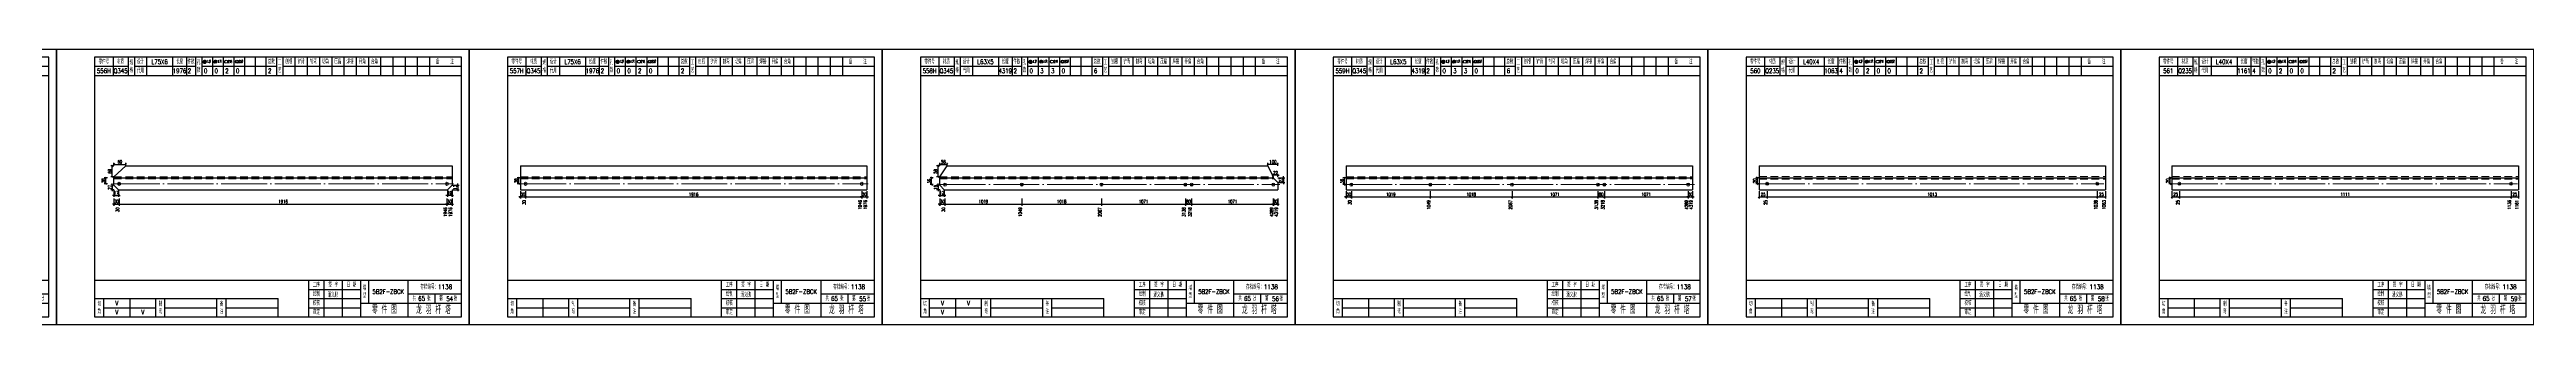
# Model space of a CAD drawing. Header units: millimetres. Extents: x 0 to 30240, y -10896 to -1348.
# Drawn here: x 14306 to 15925, y -3907 to -3727 of the extents above; entities that cross this region are included whole.
import ezdxf
from ezdxf.enums import TextEntityAlignment as Align

# ---------------------------------------------------------------- set-up
doc = ezdxf.new("R2010")
doc.units = ezdxf.units.MM
doc.header["$LTSCALE"] = 20
doc.header["$PDMODE"] = 1
doc.linetypes.add('DASHDOT2X', pattern=[1.75, 1.5, -0.125, 0, -0.125])
doc.linetypes.add('HIDDEN', pattern=[0.375, 0.25, -0.125])
for name, color, linetype, lineweight in [('1', 7, 'Continuous', 25), ('11', 3, 'Continuous', 13), ('2', 1, 'HIDDEN', 13), ('5', 1, 'Continuous', 13), ('7', 2, 'DASHDOT2X', 13)]:
    doc.layers.add(name, color=color, linetype=linetype, lineweight=lineweight)
doc.styles.get("Standard").update_dxf_attribs({"font": 'simplex', "width": 0.7, "bigfont": 'gbhzfs.shx'})
doc.styles.add('SYMBOL_TXT', font='txt.shx', dxfattribs={"width": 0.6})
doc.styles.add('TITLE_TXT', font='simplex.shx', dxfattribs={"width": 0.75, "height": 2.5, "bigfont": 'gbhzfs.shx'})
doc.dimstyles.get("Standard").update_dxf_attribs({"dimtxt": 2.1, "dimasz": 1, "dimexe": 1.05, "dimexo": 0, "dimgap": 0.63, "dimtad": 1, "dimzin": 0, "dimdsep": 46, "dimtxsty": 'standard', "dimblk": 'OBLIQUE', "dimblk1": 'OBLIQUE', "dimblk2": 'OBLIQUE', "dimcen": 0.09, "dimadec": 0, "dimazin": 0, "dimtfac": 1, "dimtdec": 1, "dimtix": 1, "dimtmove": 0, "dimatfit": 3, "dimfxl": 0, "dimtolj": 1, "dimtzin": 0, "dimarcsym": 0})
pattern_1 = [(0, (-3, 0), (0, 0.0125), [])]

# ---------------------------------------------------------------- blocks, each defined once
blk = doc.blocks.new('M12_HOLE')
h = blk.add_hatch()
h.set_pattern_fill('LINE', scale=0.1, style=0)
h.set_pattern_definition(pattern_1)
h.paths.add_polyline_path([(-5, 0, 1), (-1, 0, 1)])
at = {"color": 7}
blk.add_circle((-3, 0), 2, dxfattribs=at)
at = {"color": 7, "attachment_point": 1, "style": 'SYMBOL_TXT'}
for s, insert, char_height, width in [('13\\f??|b0|i0|c0|p54;.', (-0.1, 2.1), 3.5, 5.707), ('5', (3.7, 2.3), 1.8, 2.931)]:
    blk.add_mtext(s, dxfattribs=dict(at, insert=insert, char_height=char_height, width=width))
blk = doc.blocks.new('M16_HOLE')
h = blk.add_hatch()
h.set_pattern_fill('LINE', scale=0.1, style=0)
h.set_pattern_definition(pattern_1)
h.paths.add_polyline_path([(-1.6, 1.4, 0.668179), (-5, 0, 0.198912), (-4.4, -1.4)])
at = {"color": 7}
blk.add_circle((-3, 0), 2, dxfattribs=at)
at = {"color": 7, "attachment_point": 1, "style": 'SYMBOL_TXT'}
for s, insert, char_height, width in [('17.', (-0.4, 2.1), 3.5, 6.316), ('5', (3.6, 2.3), 1.8, 1.822)]:
    blk.add_mtext(s, dxfattribs=dict(at, insert=insert, char_height=char_height, width=width))
blk = doc.blocks.new('M20_HOLE')
at = {"color": 7}
blk.add_circle((-3, 0), 2, dxfattribs=at)
at = {"color": 7, "attachment_point": 1, "style": 'SYMBOL_TXT'}
for s, insert, char_height, width in [('21.', (-0.7, 2), 3.5, 6.074), ('5', (3.3, 2), 1.8, 1.458)]:
    blk.add_mtext(s, dxfattribs=dict(at, insert=insert, char_height=char_height, width=width))
blk = doc.blocks.new('M24_HOLE')
at = {"color": 7}
for radius in [2, 1.5]:
    blk.add_circle((-3, 0), radius, dxfattribs=at)
at = {"color": 7, "attachment_point": 1, "style": 'SYMBOL_TXT'}
for s, insert, char_height, width in [('25.', (-0.7, 2.1), 3.5, 2.429), ('5', (3.9, 2.3), 1.8, 1.944)]:
    blk.add_mtext(s, dxfattribs=dict(at, insert=insert, char_height=char_height, width=width))
blk = doc.blocks.new('JgCard')
for p, q in [((270, 180), (0, 180)), ((0, 180), (0, 0)), ((270, 0), (270, 180)), ((265, 175), (25, 175)), ((25, 175), (25, 5)), ((25, 169), (47, 169)), ((25, 163), (265, 163)), ((37, 175), (37, 163)), ((47, 175), (47, 163)), ((51, 175), (51, 163)), ((51, 169), (91, 169)), ((59, 175), (59, 163)), ((76, 175), (76, 163)), ((85, 175), (85, 163)), ((91, 175), (91, 163)), ((95, 175), (95, 163)), ((95, 169), (144, 169)), ((102, 175), (102, 163)), ((109, 175), (109, 163)), ((116, 175), (116, 163)), ((123, 175), (123, 163)), ((130, 175), (130, 163)), ((137, 175), (137, 163)), ((144, 175), (144, 163)), ((148, 175), (148, 163)), ((148, 169), (265, 169)), ((156, 175), (156, 163)), ((164, 175), (164, 163)), ((172, 175), (172, 163)), ((180, 175), (180, 163)), ((188, 175), (188, 163)), ((196, 175), (196, 163)), ((204, 175), (204, 163)), ((212, 175), (212, 163)), ((220, 175), (220, 163)), ((228, 175), (228, 163)), ((236, 175), (236, 163)), ((244, 175), (244, 163)), ((265, 5), (265, 175)), ((25, 29), (265, 29)), ((25, 17), (145, 17)), ((31, 5), (31, 17)), ((48, 17), (48, 5)), ((65, 5), (65, 17)), ((71, 5), (71, 17)), ((105, 5), (105, 17)), ((111, 5), (111, 17)), ((145, 5), (145, 17)), ((165, 5), (165, 29)), ((165, 23), (199, 23)), ((165, 17), (199, 17)), ((175, 5), (175, 29)), ((187, 5), (187, 29)), ((199, 5), (199, 29)), ((204, 29), (204, 14)), ((230, 5), (230, 29)), ((230, 20), (265, 20)), ((247.5, 20), (247.5, 14)), ((0, 0), (270, 0)), ((25, 5), (265, 5)), ((31, 11), (65, 11)), ((71, 11), (105, 11)), ((111, 11), (145, 11)), ((165, 11), (199, 11)), ((199, 14), (265, 14))]:
    blk.add_line(p, q)
blk.add_lwpolyline([(96, 172, -1), (98, 172, -1)], format="xyb", close=True)
blk.add_point((145, 96))
at = {"xscale": 0.5, "yscale": 0.5, "zscale": 0.5}
for name, p in [('M12_HOLE', (98.5, 172)), ('M16_HOLE', (105.5, 172)), ('M20_HOLE', (112.5, 172)), ('M24_HOLE', (119.5, 172))]:
    blk.add_blockref(name, p, dxfattribs=at)
at = {"style": 'TITLE_TXT', "width": 0.75}
for s, height, p in [('潘义鹏', 3, (177.4, 17.9)), ('存档编号：1138', 3.08, (238, 23.1)), ('龙 羽 杆 塔', 5, (235.2, 7))]:
    blk.add_text(s, height=height, dxfattribs=at).set_placement(p)
at = {"attachment_point": 5, "style": 'TITLE_TXT'}
for s, insert, char_height, width in [('零件号', (31, 172), 3, 15), ('材质', (42, 172), 3, 8), ('规格', (49, 169), 3, 4), ('设计', (55, 172), 3, 8), ('代用', (55, 166), 3, 8), ('长度', (80.5, 172), 3, 8), ('件数', (88, 172), 3, 6), ('孔数', (93, 169), 3, 4), ('总数', (140.5, 172), 3, 7), ('工\\P艺', (146, 169), 3, 4), ('刨根', (152, 172), 3, 8), ('铲背', (160, 172), 3, 8), ('制弯', (168, 172), 3, 8), ('切角', (176, 172), 3, 8), ('压扁', (184, 172), 3, 8), ('焊接', (192, 172), 3, 8), ('开角', (200, 172), 3, 8), ('合角', (208, 172), 3, 8), ('备    注', (254, 172), 3, 22), ('绘制', (170, 20), 3, 10), ('工序', (170, 26), 3, 10), ('签 字', (181, 26), 3, 12), ('日 期', (193, 26), 3, 12), ('塔\\P型', (201.5, 21.5), 3, 5), ('共    张', (238.8, 17), 3, 17.5), ('第    张', (256.2, 17), 3, 17.5), ('切\\P角', (28, 11), 3, 6), ('制\\P弯', (68, 11), 3, 6), ('备\\P注', (108, 11), 3, 6), ('校核', (170, 14), 3, 10), ('审定', (170, 8), 3, 10), ('零 件 图', (214.5, 9.5), 5, 31)]:
    blk.add_mtext(s, dxfattribs=dict(at, insert=insert, char_height=char_height, width=width))
blk = doc.blocks.new('M20')
for p, q in [((-0.5, 0), (0.5, 0)), ((0, -0.5), (0, 0.5))]:
    blk.add_line(p, q)
blk.add_circle((0, 0), 1)
blk = doc.blocks.new('_Oblique')
at = {"color": 0, "linetype": 'ByBlock', "lineweight": -2}
blk.add_line((-0.5, -0.5), (0.5, 0.5), dxfattribs=at)
blk = doc.blocks.new('*D2774')
at = {"layer": '11', "color": 0, "lineweight": -2}
for p, q in [((14347.6, -3828.1), (14346.6, -3828.1)), ((14347.6, -3824.5), (14347.6, -3829.2)), ((14347.6, -3828.1), (14351, -3828.1)), ((14351, -3824.5), (14351, -3829.2)), ((14351, -3828.1), (14352, -3828.1))]:
    blk.add_line(p, q, dxfattribs=at)
at = {"layer": 'Defpoints', "color": 0}
for p in [(14347.6, -3824.5), (14351, -3824.5), (14351, -3828.1)]:
    blk.add_point(p, dxfattribs=at)
at = {"layer": '11', "color": 0, "lineweight": -2}
blk.add_blockref('_Oblique', (14347.6, -3828.1), dxfattribs=at)
at = {"layer": '11', "color": 0, "lineweight": -2, "rotation": 180}
blk.add_blockref('_Oblique', (14351, -3828.1), dxfattribs=at)
at = {"layer": '11', "color": 0, "insert": (14349.3, -3826.4), "char_height": 2.1, "attachment_point": 5}
blk.add_mtext('\\A1;30', dxfattribs=at)
blk = doc.blocks.new('*D2776')
at = {"layer": '11', "color": 0, "lineweight": -2}
for p, q in [((14565.4, -3828.1), (14564.4, -3828.1)), ((14565.4, -3824.5), (14565.4, -3829.2)), ((14565.4, -3828.1), (14568.7, -3828.1)), ((14568.7, -3824.5), (14568.7, -3829.2)), ((14568.7, -3828.1), (14569.7, -3828.1))]:
    blk.add_line(p, q, dxfattribs=at)
at = {"layer": 'Defpoints', "color": 0}
for p in [(14565.4, -3824.5), (14568.7, -3824.5), (14568.7, -3828.1)]:
    blk.add_point(p, dxfattribs=at)
at = {"layer": '11', "color": 0, "lineweight": -2}
blk.add_blockref('_Oblique', (14565.4, -3828.1), dxfattribs=at)
at = {"layer": '11', "color": 0, "lineweight": -2, "rotation": 180}
blk.add_blockref('_Oblique', (14568.7, -3828.1), dxfattribs=at)
at = {"layer": '11', "color": 0, "insert": (14567, -3826.4), "char_height": 2.1, "attachment_point": 5}
blk.add_mtext('\\A1;30', dxfattribs=at)
blk = doc.blocks.new('*D2777')
at = {"layer": '11', "color": 0, "lineweight": -2}
for p, q in [((14347.6, -3815.7), (14345.5, -3815.7)), ((14347.6, -3818.7), (14345.5, -3818.7)), ((14346.5, -3815.7), (14346.5, -3814.7)), ((14346.5, -3815.7), (14346.5, -3818.7)), ((14346.5, -3818.7), (14346.5, -3819.7))]:
    blk.add_line(p, q, dxfattribs=at)
at = {"layer": 'Defpoints', "color": 0}
for p in [(14346.5, -3818.7), (14347.6, -3815.7), (14347.6, -3818.7)]:
    blk.add_point(p, dxfattribs=at)
at = {"layer": '11', "color": 0, "lineweight": -2}
for p, rotation in [((14346.5, -3815.7), 270), ((14346.5, -3818.7), 90)]:
    blk.add_blockref('_Oblique', p, dxfattribs=dict(at, rotation=rotation))
at = {"layer": '11', "color": 0, "insert": (14344.9, -3817.2), "char_height": 2.1, "attachment_point": 5, "rotation": 90}
blk.add_mtext('\\A1;27', dxfattribs=at)
blk = doc.blocks.new('*D2778')
at = {"layer": '11', "color": 0, "lineweight": -2}
for p, q in [((14347.6, -3822.4), (14346.6, -3822.4)), ((14347.6, -3818.7), (14347.6, -3823.4)), ((14347.6, -3822.4), (14350.7, -3822.4)), ((14350.7, -3818.7), (14350.7, -3823.4)), ((14350.7, -3822.4), (14351.7, -3822.4))]:
    blk.add_line(p, q, dxfattribs=at)
at = {"layer": 'Defpoints', "color": 0}
for p in [(14347.6, -3818.7), (14350.7, -3818.7), (14350.7, -3822.4)]:
    blk.add_point(p, dxfattribs=at)
at = {"layer": '11', "color": 0, "lineweight": -2}
blk.add_blockref('_Oblique', (14347.6, -3822.4), dxfattribs=at)
at = {"layer": '11', "color": 0, "lineweight": -2, "rotation": 180}
blk.add_blockref('_Oblique', (14350.7, -3822.4), dxfattribs=at)
at = {"layer": '11', "color": 0, "insert": (14349.1, -3820.7), "char_height": 2.1, "attachment_point": 5}
blk.add_mtext('\\A1;17', dxfattribs=at)
blk = doc.blocks.new('*D2781')
at = {"layer": '11', "color": 0, "lineweight": -2}
for p, q in [((14568.7, -3815.7), (14573.4, -3815.7)), ((14568.7, -3818.7), (14573.4, -3818.7)), ((14572.4, -3815.7), (14572.4, -3814.7)), ((14572.4, -3815.7), (14572.4, -3818.7)), ((14572.4, -3818.7), (14572.4, -3819.7))]:
    blk.add_line(p, q, dxfattribs=at)
at = {"layer": 'Defpoints', "color": 0}
for p in [(14568.7, -3815.7), (14568.7, -3818.7), (14572.4, -3818.7)]:
    blk.add_point(p, dxfattribs=at)
at = {"layer": '11', "color": 0, "lineweight": -2}
for p, rotation in [((14572.4, -3815.7), 270), ((14572.4, -3818.7), 90)]:
    blk.add_blockref('_Oblique', p, dxfattribs=dict(at, rotation=rotation))
at = {"layer": '11', "color": 0, "insert": (14570.7, -3817.2), "char_height": 2.1, "attachment_point": 5, "rotation": 90}
blk.add_mtext('\\A1;13', dxfattribs=at)
blk = doc.blocks.new('*D2782')
at = {"layer": '11', "color": 0, "lineweight": -2}
for p, q in [((14565.7, -3822.4), (14564.7, -3822.4)), ((14565.7, -3818.7), (14565.7, -3823.4)), ((14568.7, -3822.4), (14565.7, -3822.4)), ((14568.7, -3818.7), (14568.7, -3823.4)), ((14568.7, -3822.4), (14569.7, -3822.4))]:
    blk.add_line(p, q, dxfattribs=at)
at = {"layer": 'Defpoints', "color": 0}
for p in [(14565.7, -3818.7), (14565.7, -3822.4), (14568.7, -3818.7)]:
    blk.add_point(p, dxfattribs=at)
at = {"layer": '11', "color": 0, "lineweight": -2}
blk.add_blockref('_Oblique', (14565.7, -3822.4), dxfattribs=at)
at = {"layer": '11', "color": 0, "lineweight": -2, "rotation": 180}
blk.add_blockref('_Oblique', (14568.7, -3822.4), dxfattribs=at)
at = {"layer": '11', "color": 0, "insert": (14567.2, -3820.7), "char_height": 2.1, "attachment_point": 5}
blk.add_mtext('\\A1;19', dxfattribs=at)
blk = doc.blocks.new('*D2784')
at = {"layer": '11', "color": 0, "lineweight": -2}
for p, q in [((14613.4, -3819.7), (14613.4, -3824.5)), ((14616.8, -3819.7), (14616.8, -3824.5)), ((14613.4, -3823.4), (14612.4, -3823.4)), ((14613.4, -3823.4), (14616.8, -3823.4)), ((14616.8, -3823.4), (14617.8, -3823.4))]:
    blk.add_line(p, q, dxfattribs=at)
at = {"layer": 'Defpoints', "color": 0}
for p in [(14613.4, -3819.7), (14616.8, -3819.7), (14616.8, -3823.4)]:
    blk.add_point(p, dxfattribs=at)
at = {"layer": '11', "color": 0, "lineweight": -2}
blk.add_blockref('_Oblique', (14613.4, -3823.4), dxfattribs=at)
at = {"layer": '11', "color": 0, "lineweight": -2, "rotation": 180}
blk.add_blockref('_Oblique', (14616.8, -3823.4), dxfattribs=at)
at = {"layer": '11', "color": 0, "insert": (14615.1, -3821.7), "char_height": 2.1, "attachment_point": 5}
blk.add_mtext('\\A1;30', dxfattribs=at)
blk = doc.blocks.new('*D2786')
at = {"layer": '11', "color": 0, "lineweight": -2}
for p, q in [((14836.6, -3819.7), (14836.6, -3824.5)), ((14840, -3819.7), (14840, -3824.5)), ((14836.6, -3823.4), (14835.6, -3823.4)), ((14836.6, -3823.4), (14840, -3823.4)), ((14840, -3823.4), (14841, -3823.4))]:
    blk.add_line(p, q, dxfattribs=at)
at = {"layer": 'Defpoints', "color": 0}
for p in [(14836.6, -3819.7), (14840, -3819.7), (14840, -3823.4)]:
    blk.add_point(p, dxfattribs=at)
at = {"layer": '11', "color": 0, "lineweight": -2}
blk.add_blockref('_Oblique', (14836.6, -3823.4), dxfattribs=at)
at = {"layer": '11', "color": 0, "lineweight": -2, "rotation": 180}
blk.add_blockref('_Oblique', (14840, -3823.4), dxfattribs=at)
at = {"layer": '11', "color": 0, "insert": (14838.3, -3821.7), "char_height": 2.1, "attachment_point": 5}
blk.add_mtext('\\A1;30', dxfattribs=at)
blk = doc.blocks.new('M16')
for p, q in [((-0.7, -0.7), (0.7, 0.7)), ((-0.4, 0), (0.4, 0)), ((0, 0.4), (0, -0.4))]:
    blk.add_line(p, q)
blk.add_circle((0, 0), 1)
for radius in [0.8, 0.6, 0.4, 0.2]:
    blk.add_arc((0, 0), radius, 225, 45)
blk = doc.blocks.new('*D2788')
at = {"layer": '11', "color": 0, "lineweight": -2}
for p, q in [((14887.6, -3828.1), (14886.6, -3828.1)), ((14887.6, -3824.5), (14887.6, -3829.2)), ((14887.6, -3828.1), (14891, -3828.1)), ((14891, -3824.5), (14891, -3829.2)), ((14891, -3828.1), (14892, -3828.1))]:
    blk.add_line(p, q, dxfattribs=at)
at = {"layer": 'Defpoints', "color": 0}
for p in [(14887.6, -3824.5), (14891, -3824.5), (14891, -3828.1)]:
    blk.add_point(p, dxfattribs=at)
at = {"layer": '11', "color": 0, "lineweight": -2}
blk.add_blockref('_Oblique', (14887.6, -3828.1), dxfattribs=at)
at = {"layer": '11', "color": 0, "lineweight": -2, "rotation": 180}
blk.add_blockref('_Oblique', (14891, -3828.1), dxfattribs=at)
at = {"layer": '11', "color": 0, "insert": (14889.3, -3826.4), "char_height": 2.1, "attachment_point": 5}
blk.add_mtext('\\A1;30', dxfattribs=at)
blk = doc.blocks.new('*D2794')
at = {"layer": '11', "color": 0, "lineweight": -2}
for p, q in [((15105.8, -3828.1), (15104.8, -3828.1)), ((15105.8, -3824.5), (15105.8, -3829.2)), ((15105.8, -3828.1), (15108.7, -3828.1)), ((15108.7, -3824.5), (15108.7, -3829.2)), ((15108.7, -3828.1), (15109.7, -3828.1))]:
    blk.add_line(p, q, dxfattribs=at)
at = {"layer": 'Defpoints', "color": 0}
for p in [(15105.8, -3824.5), (15108.7, -3824.5), (15108.7, -3828.1)]:
    blk.add_point(p, dxfattribs=at)
at = {"layer": '11', "color": 0, "lineweight": -2}
blk.add_blockref('_Oblique', (15105.8, -3828.1), dxfattribs=at)
at = {"layer": '11', "color": 0, "lineweight": -2, "rotation": 180}
blk.add_blockref('_Oblique', (15108.7, -3828.1), dxfattribs=at)
at = {"layer": '11', "color": 0, "insert": (15107.2, -3826.4), "char_height": 2.1, "attachment_point": 5}
blk.add_mtext('\\A1;30', dxfattribs=at)
blk = doc.blocks.new('*D2795')
at = {"layer": '11', "color": 0, "lineweight": -2}
for p, q in [((14887.6, -3815.7), (14885.5, -3815.7)), ((14887.6, -3818.7), (14885.5, -3818.7)), ((14886.5, -3815.7), (14886.5, -3814.7)), ((14886.5, -3815.7), (14886.5, -3818.7)), ((14886.5, -3818.7), (14886.5, -3819.7))]:
    blk.add_line(p, q, dxfattribs=at)
at = {"layer": 'Defpoints', "color": 0}
for p in [(14886.5, -3818.7), (14887.6, -3815.7), (14887.6, -3818.7)]:
    blk.add_point(p, dxfattribs=at)
at = {"layer": '11', "color": 0, "lineweight": -2}
for p, rotation in [((14886.5, -3815.7), 270), ((14886.5, -3818.7), 90)]:
    blk.add_blockref('_Oblique', p, dxfattribs=dict(at, rotation=rotation))
at = {"layer": '11', "color": 0, "insert": (14884.9, -3817.2), "char_height": 2.1, "attachment_point": 5, "rotation": 90}
blk.add_mtext('\\A1;16', dxfattribs=at)
blk = doc.blocks.new('*D2796')
at = {"layer": '11', "color": 0, "lineweight": -2}
for p, q in [((14887.6, -3822.4), (14886.6, -3822.4)), ((14887.6, -3818.7), (14887.6, -3823.4)), ((14887.6, -3822.4), (14890.6, -3822.4)), ((14890.6, -3818.7), (14890.6, -3823.4)), ((14890.6, -3822.4), (14891.6, -3822.4))]:
    blk.add_line(p, q, dxfattribs=at)
at = {"layer": 'Defpoints', "color": 0}
for p in [(14887.6, -3818.7), (14890.6, -3818.7), (14890.6, -3822.4)]:
    blk.add_point(p, dxfattribs=at)
at = {"layer": '11', "color": 0, "lineweight": -2}
blk.add_blockref('_Oblique', (14887.6, -3822.4), dxfattribs=at)
at = {"layer": '11', "color": 0, "lineweight": -2, "rotation": 180}
blk.add_blockref('_Oblique', (14890.6, -3822.4), dxfattribs=at)
at = {"layer": '11', "color": 0, "insert": (14889.1, -3820.7), "char_height": 2.1, "attachment_point": 5}
blk.add_mtext('\\A1;12', dxfattribs=at)
blk = doc.blocks.new('*D2799')
at = {"layer": '11', "color": 0, "lineweight": -2}
for p, q in [((15102.2, -3803.1), (15102.2, -3801)), ((15108.7, -3802.1), (15102.2, -3802.1)), ((15108.7, -3803.1), (15108.7, -3801))]:
    blk.add_line(p, q, dxfattribs=at)
at = {"layer": 'Defpoints', "color": 0}
for p in [(15102.2, -3802.1), (15102.2, -3803.1), (15108.7, -3803.1)]:
    blk.add_point(p, dxfattribs=at)
at = {"layer": '11', "color": 0, "lineweight": -2, "rotation": 180}
blk.add_blockref('_Oblique', (15102.2, -3802.1), dxfattribs=at)
at = {"layer": '11', "color": 0, "lineweight": -2}
blk.add_blockref('_Oblique', (15108.7, -3802.1), dxfattribs=at)
at = {"layer": '11', "color": 0, "insert": (15105.5, -3800.4), "char_height": 2.1, "attachment_point": 5}
blk.add_mtext('\\A1;100', dxfattribs=at)
blk = doc.blocks.new('*D2800')
at = {"layer": '11', "color": 0, "lineweight": -2}
for p, q in [((15105.7, -3809.2), (15104.7, -3809.2)), ((15105.7, -3810.3), (15105.7, -3808.2)), ((15108.7, -3809.2), (15105.7, -3809.2)), ((15108.7, -3810.3), (15108.7, -3808.2)), ((15108.7, -3809.2), (15109.7, -3809.2))]:
    blk.add_line(p, q, dxfattribs=at)
at = {"layer": 'Defpoints', "color": 0}
for p in [(15105.7, -3809.2), (15105.7, -3810.3), (15108.7, -3810.3)]:
    blk.add_point(p, dxfattribs=at)
at = {"layer": '11', "color": 0, "lineweight": -2}
blk.add_blockref('_Oblique', (15105.7, -3809.2), dxfattribs=at)
at = {"layer": '11', "color": 0, "lineweight": -2, "rotation": 180}
blk.add_blockref('_Oblique', (15108.7, -3809.2), dxfattribs=at)
at = {"layer": '11', "color": 0, "insert": (15107.2, -3807.6), "char_height": 2.1, "attachment_point": 5}
blk.add_mtext('\\A1;22', dxfattribs=at)
blk = doc.blocks.new('*D2801')
at = {"layer": '11', "color": 0, "lineweight": -2}
for p, q in [((15108.7, -3810.9), (15113.4, -3810.9)), ((15108.7, -3814), (15113.4, -3814)), ((15112.4, -3810.9), (15112.4, -3809.9)), ((15112.4, -3810.9), (15112.4, -3814)), ((15112.4, -3814), (15112.4, -3815))]:
    blk.add_line(p, q, dxfattribs=at)
at = {"layer": 'Defpoints', "color": 0}
for p in [(15108.7, -3810.9), (15108.7, -3814), (15112.4, -3814)]:
    blk.add_point(p, dxfattribs=at)
at = {"layer": '11', "color": 0, "lineweight": -2}
for p, rotation in [((15112.4, -3810.9), 270), ((15112.4, -3814), 90)]:
    blk.add_blockref('_Oblique', p, dxfattribs=dict(at, rotation=rotation))
at = {"layer": '11', "color": 0, "insert": (15110.7, -3812.4), "char_height": 2.1, "attachment_point": 5, "rotation": 90}
blk.add_mtext('\\A1;23', dxfattribs=at)
blk = doc.blocks.new('*D2803')
at = {"layer": '11', "color": 0, "lineweight": -2}
for p, q in [((15153.4, -3819.7), (15153.4, -3824.5)), ((15156.8, -3819.7), (15156.8, -3824.5)), ((15153.4, -3823.4), (15152.4, -3823.4)), ((15153.4, -3823.4), (15156.8, -3823.4)), ((15156.8, -3823.4), (15157.8, -3823.4))]:
    blk.add_line(p, q, dxfattribs=at)
at = {"layer": 'Defpoints', "color": 0}
for p in [(15153.4, -3819.7), (15156.8, -3819.7), (15156.8, -3823.4)]:
    blk.add_point(p, dxfattribs=at)
at = {"layer": '11', "color": 0, "lineweight": -2}
blk.add_blockref('_Oblique', (15153.4, -3823.4), dxfattribs=at)
at = {"layer": '11', "color": 0, "lineweight": -2, "rotation": 180}
blk.add_blockref('_Oblique', (15156.8, -3823.4), dxfattribs=at)
at = {"layer": '11', "color": 0, "insert": (15155.1, -3821.7), "char_height": 2.1, "attachment_point": 5}
blk.add_mtext('\\A1;30', dxfattribs=at)
blk = doc.blocks.new('*D2809')
at = {"layer": '11', "color": 0, "lineweight": -2}
for p, q in [((15377.1, -3819.7), (15377.1, -3824.5)), ((15380, -3819.7), (15380, -3824.5)), ((15377.1, -3823.4), (15376.1, -3823.4)), ((15377.1, -3823.4), (15380, -3823.4)), ((15380, -3823.4), (15381, -3823.4))]:
    blk.add_line(p, q, dxfattribs=at)
at = {"layer": 'Defpoints', "color": 0}
for p in [(15377.1, -3819.7), (15380, -3819.7), (15380, -3823.4)]:
    blk.add_point(p, dxfattribs=at)
at = {"layer": '11', "color": 0, "lineweight": -2}
blk.add_blockref('_Oblique', (15377.1, -3823.4), dxfattribs=at)
at = {"layer": '11', "color": 0, "lineweight": -2, "rotation": 180}
blk.add_blockref('_Oblique', (15380, -3823.4), dxfattribs=at)
at = {"layer": '11', "color": 0, "insert": (15378.5, -3821.7), "char_height": 2.1, "attachment_point": 5}
blk.add_mtext('\\A1;30', dxfattribs=at)

msp = doc.modelspace()

# ---------------------------------------------------------------- linework, layer by layer
at = {"layer": '1'}
for p, q in [((14347.6, -3810.284), (14355.403, -3803.136)), ((14355.403, -3803.136), (14568.7, -3803.136)), ((14568.7, -3803.136), (14568.7, -3810.906)), ((14613.4, -3803.136), (14613.4, -3818.676)), ((14613.4, -3803.136), (14840, -3803.136)), ((14840, -3803.136), (14840, -3818.676)), ((14887.6, -3810.289), (14892.421, -3803.136)), ((14892.421, -3803.136), (15102.248, -3803.136)), ((15102.248, -3803.136), (15105.738, -3810.289)), ((15153.4, -3803.136), (15153.4, -3818.676)), ((15153.4, -3803.136), (15380, -3803.136)), ((15380, -3803.136), (15380, -3818.676)), ((15423.4, -3803.136), (15423.4, -3818.676)), ((15423.4, -3803.136), (15650, -3803.136)), ((15650, -3803.136), (15650, -3818.676)), ((15693.4, -3803.136), (15693.4, -3818.676)), ((15693.4, -3803.136), (15920, -3803.136)), ((15920, -3803.136), (15920, -3818.676)), ((14347.6, -3810.906), (14347.6, -3810.284)), ((14347.6, -3815.671), (14347.6, -3810.906)), ((14347.6, -3810.906), (14568.7, -3810.906)), ((14350.696, -3818.676), (14347.6, -3815.671)), ((14350.696, -3818.676), (14565.678, -3818.676)), ((14565.678, -3818.676), (14568.7, -3815.671)), ((14568.7, -3810.906), (14568.7, -3815.671)), ((14613.4, -3810.906), (14840, -3810.906)), ((14613.4, -3818.676), (14840, -3818.676)), ((14887.6, -3810.906), (14887.6, -3810.289)), ((14887.6, -3815.716), (14887.6, -3810.906)), ((14887.6, -3810.906), (15105.738, -3810.906)), ((14890.581, -3818.676), (14887.6, -3815.716)), ((14890.581, -3818.676), (15108.7, -3818.676)), ((15105.738, -3810.289), (15105.738, -3810.906)), ((15105.738, -3810.906), (15108.7, -3813.989)), ((15108.7, -3813.989), (15108.7, -3818.676)), ((15153.4, -3810.906), (15380, -3810.906)), ((15153.4, -3818.676), (15380, -3818.676)), ((15423.4, -3810.906), (15650, -3810.906)), ((15423.4, -3818.676), (15650, -3818.676)), ((15693.4, -3810.906), (15920, -3810.906)), ((15693.4, -3818.676), (15920, -3818.676))]:
    msp.add_line(p, q, dxfattribs=at)
at = {"layer": '2'}
for p, q in [((14347.6, -3810.284), (14568.7, -3810.284)), ((14347.6, -3811.527), (14568.7, -3811.527)), ((14613.4, -3810.284), (14840, -3810.284)), ((14613.4, -3811.527), (14840, -3811.527)), ((14887.6, -3810.289), (15105.738, -3810.289)), ((14887.6, -3811.522), (15106.331, -3811.522)), ((15153.4, -3810.289), (15380, -3810.289)), ((15153.4, -3811.522), (15380, -3811.522)), ((15423.4, -3810.129), (15650, -3810.129)), ((15423.4, -3811.683), (15650, -3811.683)), ((15693.4, -3810.129), (15920, -3810.129)), ((15693.4, -3811.683), (15920, -3811.683))]:
    msp.add_line(p, q, dxfattribs=at)
at = {"layer": '7'}
for p, q in [((14347.6, -3814.842), (14569.581, -3814.842)), ((14613.4, -3814.842), (14840.798, -3814.842)), ((14887.6, -3815.346), (15109.96, -3815.346)), ((15153.4, -3815.346), (15381.26, -3815.346)), ((15423.4, -3814.791), (15648.804, -3814.791)), ((15693.4, -3814.791), (15919.369, -3814.791))]:
    msp.add_line(p, q, dxfattribs=at)

# ---------------------------------------------------------------- block references
at = {"layer": '1'}
for p in [(14040, -3906.906), (14310, -3906.906), (14580, -3906.906), (14850, -3906.906), (15120, -3906.906), (15390, -3906.906), (15660, -3906.906)]:
    msp.add_blockref('JgCard', p, dxfattribs=at)
at = {"layer": '5'}
for name, p in [('M20', (14351.04, -3814.842)), ('M20', (14565.381, -3814.842)), ('M20', (14616.841, -3814.842)), ('M20', (14836.598, -3814.842)), ('M20', (14891.04, -3815.346)), ('M16', (14941.306, -3815.346)), ('M20', (14993.425, -3815.346)), ('M16', (15048.258, -3815.346)), ('M16', (15052.354, -3815.346)), ('M20', (15105.76, -3815.346)), ('M20', (15156.84, -3815.346)), ('M16', (15208.442, -3815.346)), ('M20', (15261.858, -3815.346)), ('M16', (15318.054, -3815.346)), ('M16', (15322.252, -3815.346)), ('M20', (15377.06, -3815.346)), ('M16', (15428.728, -3814.791)), ('M16', (15644.604, -3814.791)), ('M16', (15698.28, -3814.791)), ('M16', (15915.169, -3814.791))]:
    msp.add_blockref(name, p, dxfattribs=at)

# ---------------------------------------------------------------- texts
at = {"style": 'TITLE_TXT', "width": 0.75}
for s, p in [('65', (14546.596, -3891.37)), ('54', (14564.966, -3891.634)), ('65', (14816.596, -3891.37)), ('55', (14834.966, -3891.634)), ('65', (15086.596, -3891.37)), ('56', (15104.966, -3891.634)), ('65', (15356.596, -3891.37)), ('57', (15374.966, -3891.634)), ('65', (15626.596, -3891.37)), ('58', (15644.966, -3891.634)), ('65', (15896.596, -3891.37)), ('59', (15914.966, -3891.634))]:
    msp.add_text(s, height=3, dxfattribs=at).set_placement(p)
at = {"layer": '1', "width": 0.7}
for s, p in [('556H', (14341, -3740.906)), ('Q345', (14352, -3740.906)), ('L75X6', (14377.5, -3734.906)), ('1976', (14390.5, -3740.906)), ('2', (14397, -3740.906)), ('0', (14407.5, -3740.906)), ('0', (14414.5, -3740.906)), ('2', (14421.5, -3740.906)), ('0', (14428.5, -3740.906)), ('2', (14449.5, -3740.906)), ('557H', (14611, -3740.906)), ('Q345', (14622, -3740.906)), ('L75X6', (14647.5, -3734.906)), ('1976', (14660.5, -3740.906)), ('2', (14667, -3740.906)), ('0', (14677.5, -3740.906)), ('0', (14684.5, -3740.906)), ('2', (14691.5, -3740.906)), ('0', (14698.5, -3740.906)), ('2', (14719.5, -3740.906)), ('558H', (14881, -3740.906)), ('Q345', (14892, -3740.906)), ('L63X5', (14917.5, -3734.906)), ('4319', (14930.5, -3740.906)), ('2', (14937, -3740.906)), ('0', (14947.5, -3740.906)), ('3', (14954.5, -3740.906)), ('3', (14961.5, -3740.906)), ('0', (14968.5, -3740.906)), ('6', (14989.5, -3740.906)), ('559H', (15151, -3740.906)), ('Q345', (15162, -3740.906)), ('L63X5', (15187.5, -3734.906)), ('4319', (15200.5, -3740.906)), ('2', (15207, -3740.906)), ('0', (15217.5, -3740.906)), ('3', (15224.5, -3740.906)), ('3', (15231.5, -3740.906)), ('0', (15238.5, -3740.906)), ('6', (15259.5, -3740.906)), ('560', (15421, -3740.906)), ('Q235', (15432, -3740.906)), ('L40X4', (15457.5, -3734.906)), ('1063', (15470.5, -3740.906)), ('4', (15477, -3740.906)), ('0', (15487.5, -3740.906)), ('2', (15494.5, -3740.906)), ('0', (15501.5, -3740.906)), ('0', (15508.5, -3740.906)), ('2', (15529.5, -3740.906)), ('561', (15691, -3740.906)), ('Q235', (15702, -3740.906)), ('L40X4', (15727.5, -3734.906)), ('1161', (15740.5, -3740.906)), ('4', (15747, -3740.906)), ('0', (15757.5, -3740.906)), ('2', (15764.5, -3740.906)), ('0', (15771.5, -3740.906)), ('0', (15778.5, -3740.906)), ('2', (15799.5, -3740.906)), ('V', (14349.5, -3892.906)), ('V', (14349.5, -3898.906)), ('V', (14366.5, -3898.906)), ('V', (14889.5, -3892.906)), ('V', (14889.5, -3898.906)), ('V', (14906.5, -3892.906))]:
    msp.add_text(s, height=3, dxfattribs=at).set_placement(p, align=Align.MIDDLE_CENTER)
for s, p in [('30', (14351.034, -3830.226)), ('1946', (14565.342, -3830.226)), ('1976', (14568.7, -3830.226)), ('30', (14616.841, -3825.501)), ('1946', (14836.559, -3825.501)), ('1976', (14840, -3825.501)), ('30', (14891.04, -3830.226)), ('1049', (14941.282, -3830.226)), ('2067', (14993.425, -3830.226)), ('3138', (15048.246, -3830.226)), ('3218', (15052.342, -3830.226)), ('4289', (15105.738, -3830.226)), ('4319', (15108.7, -3830.226)), ('30', (15156.84, -3825.501)), ('1049', (15208.418, -3825.501)), ('2067', (15261.857, -3825.501)), ('3138', (15318.043, -3825.501)), ('3218', (15322.24, -3825.501)), ('4289', (15377.038, -3825.501)), ('4319', (15380, -3825.501)), ('25', (15428.728, -3825.501)), ('1038', (15644.672, -3825.501)), ('1063', (15650, -3825.501)), ('25', (15698.28, -3825.501)), ('1136', (15915.137, -3825.501)), ('1161', (15920, -3825.501))]:
    msp.add_text(s, height=2.1, rotation=90, dxfattribs=at).set_placement(p, align=Align.RIGHT)
at = {"layer": '1', "char_height": 3, "width": 26, "attachment_point": 5}
for insert in [(14527, -3885.406), (14797, -3885.406), (15067, -3885.406), (15337, -3885.406), (15607, -3885.406), (15877, -3885.406)]:
    msp.add_mtext('5B2F-ZBCK', dxfattribs=dict(at, insert=insert))

# ---------------------------------------------------------------- dimensions: what is measured, and where the dimension line sits
at = {"layer": '1'}
for base, p1, p2, text in [((14342.35, -3810.906), (14343.35, -3814.842), (14343.35, -3810.906), '38'), ((14612.35, -3810.906), (14613.35, -3814.842), (14613.35, -3810.906), '38'), ((14882.35, -3810.906), (14883.35, -3815.346), (14883.35, -3810.906), '36'), ((15152.35, -3810.906), (15153.35, -3815.346), (15153.35, -3810.906), '36'), ((15422.35, -3810.906), (15423.35, -3814.791), (15423.35, -3810.906), '20'), ((15692.35, -3810.906), (15693.35, -3814.791), (15693.35, -3810.906), '20')]:
    msp.add_linear_dim(base=base, p1=p1, p2=p2, angle=90, text=text, dimstyle='standard', dxfattribs=at).render()
at = {"layer": '11'}
for base, p1, p2, text in [((14346.55, -3803.136), (14347.6, -3810.284), (14347.6, -3803.136), '69'), ((14886.55, -3803.136), (14887.6, -3810.289), (14887.6, -3803.136), '58')]:
    msp.add_linear_dim(base=base, p1=p1, p2=p2, angle=90, text=text, dimstyle='standard', dxfattribs=at).render()
for base, p1, p2, text in [((14355.403, -3802.086), (14347.6, -3803.136), (14355.403, -3803.136), '69'), ((14892.421, -3802.086), (14887.6, -3803.136), (14892.421, -3803.136), '58'), ((14836.598, -3823.401), (14616.841, -3819.726), (14836.598, -3819.726), '1916'), ((15208.442, -3823.401), (15156.84, -3819.726), (15208.442, -3819.726), '1019'), ((15261.858, -3823.401), (15208.442, -3819.726), (15261.858, -3819.726), '1018'), ((15318.054, -3823.401), (15261.858, -3819.726), (15318.054, -3819.726), '1071'), ((15322.252, -3823.401), (15318.054, -3819.726), (15322.252, -3819.726), '80'), ((15377.06, -3823.401), (15322.252, -3819.726), (15377.06, -3819.726), '1071'), ((15428.728, -3823.401), (15423.4, -3819.726), (15428.728, -3819.726), '25'), ((15644.604, -3823.401), (15428.728, -3819.726), (15644.604, -3819.726), '1013'), ((15650, -3823.401), (15644.604, -3819.726), (15650, -3819.726), '25'), ((15698.28, -3823.401), (15693.4, -3819.726), (15698.28, -3819.726), '25'), ((15915.169, -3823.401), (15698.28, -3819.726), (15915.169, -3819.726), '1111'), ((15920, -3823.401), (15915.169, -3819.726), (15920, -3819.726), '25'), ((14565.381, -3828.126), (14351.04, -3824.451), (14565.381, -3824.451), '1916'), ((14941.306, -3828.126), (14891.04, -3824.451), (14941.306, -3824.451), '1019'), ((14993.425, -3828.126), (14941.306, -3824.451), (14993.425, -3824.451), '1018'), ((15048.258, -3828.126), (14993.425, -3824.451), (15048.258, -3824.451), '1071'), ((15052.354, -3828.126), (15048.258, -3824.451), (15052.354, -3824.451), '80'), ((15105.76, -3828.126), (15052.354, -3824.451), (15105.76, -3824.451), '1071')]:
    msp.add_linear_dim(base=base, p1=p1, p2=p2, text=text, dimstyle='standard', dxfattribs=at).render()
for base, p1, p2, text, picture, middle in [((15102.248, -3802.086), (15108.7, -3803.136), (15102.248, -3803.136), '100', '*D2799', (15105.474, -3800.406)), ((15105.738, -3809.239), (15108.7, -3810.289), (15105.738, -3810.289), '22', '*D2800', (15107.219, -3807.559)), ((14350.696, -3822.351), (14347.6, -3818.676), (14350.696, -3818.676), '17', '*D2778', (14349.148, -3820.671)), ((14565.678, -3822.351), (14568.7, -3818.676), (14565.678, -3818.676), '19', '*D2782', (14567.189, -3820.671)), ((14616.841, -3823.401), (14613.4, -3819.726), (14616.841, -3819.726), '30', '*D2784', (14615.12, -3821.721)), ((14840, -3823.401), (14836.598, -3819.726), (14840, -3819.726), '30', '*D2786', (14838.299, -3821.721)), ((14890.581, -3822.351), (14887.6, -3818.676), (14890.581, -3818.676), '12', '*D2796', (14889.091, -3820.671)), ((15156.84, -3823.401), (15153.4, -3819.726), (15156.84, -3819.726), '30', '*D2803', (15155.12, -3821.721)), ((15380, -3823.401), (15377.06, -3819.726), (15380, -3819.726), '30', '*D2809', (15378.53, -3821.721)), ((14351.04, -3828.126), (14347.6, -3824.451), (14351.04, -3824.451), '30', '*D2774', (14349.32, -3826.446)), ((14568.7, -3828.126), (14565.381, -3824.451), (14568.7, -3824.451), '30', '*D2776', (14567.041, -3826.446)), ((14891.04, -3828.126), (14887.6, -3824.451), (14891.04, -3824.451), '30', '*D2788', (14889.32, -3826.446)), ((15108.7, -3828.126), (15105.76, -3824.451), (15108.7, -3824.451), '30', '*D2794', (15107.23, -3826.446))]:
    dim = msp.add_linear_dim(base=base, p1=p1, p2=p2, text=text, dimstyle='standard', dxfattribs=at)
    dim.commit()
    dim.dimension.update_dxf_attribs({"geometry": picture, "text_midpoint": middle})
for base, p1, p2, text, picture, middle in [((14346.55, -3818.676), (14347.6, -3815.671), (14347.6, -3818.676), '27', '*D2777', (14344.87, -3817.173)), ((14572.375, -3818.676), (14568.7, -3815.671), (14568.7, -3818.676), '13', '*D2781', (14570.695, -3817.173)), ((14886.55, -3818.676), (14887.6, -3815.716), (14887.6, -3818.676), '16', '*D2795', (14884.87, -3817.196)), ((15112.375, -3813.989), (15108.7, -3810.906), (15108.7, -3813.989), '23', '*D2801', (15110.695, -3812.447))]:
    dim = msp.add_linear_dim(base=base, p1=p1, p2=p2, angle=90, text=text, dimstyle='standard', dxfattribs=at)
    dim.commit()
    dim.dimension.update_dxf_attribs({"geometry": picture, "text_midpoint": middle})

doc.saveas('drawing.dxf')
